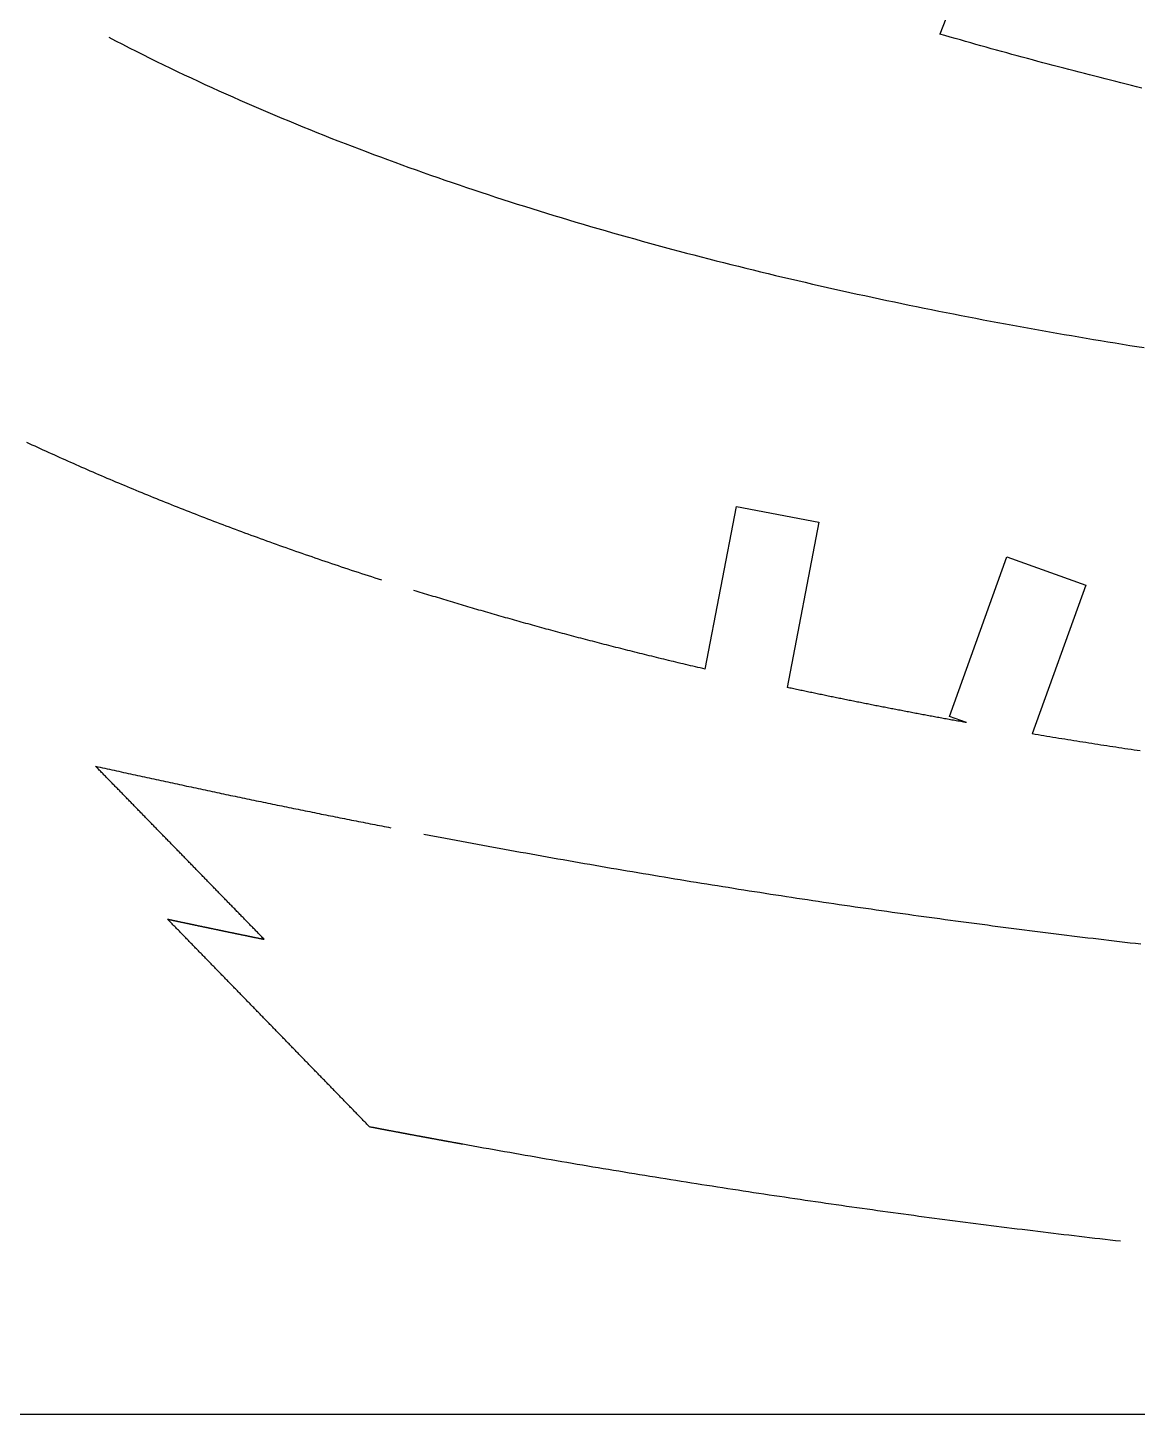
# Model space of a CAD drawing. Extents: x -234 to 666, y 203 to 303.
# Drawn here: x -90.61 to -57.52, y 203.49 to 244.83 of the extents above; entities that cross this region are included whole.
import ezdxf

# ---------------------------------------------------------------- set-up
doc = ezdxf.new("R2010")
doc.units = 0
doc.layers.get('0').update_dxf_attribs({"linetype": 'CONTINUOUS'})
doc.layers.add('90X10', color=1, linetype='CONTINUOUS')

msp = doc.modelspace()

# ---------------------------------------------------------------- linework, layer by layer
for p, q in [((-61.63984, 249.2259), (-63.40831, 244.63859)), ((-70.40603, 225.70542), (-69.47665, 230.55567)), ((-69.47665, 230.55567), (-67.02081, 230.08455)), ((-67.02081, 230.08455), (-67.96454, 225.15941)), ((-63.12579, 224.29362), (-61.41385, 229.05618)), ((-61.41385, 229.05618), (-59.05983, 228.21199)), ((-59.05983, 228.21199), (-60.65588, 223.77185)), ((-62.61292, 224.10969), (-63.12579, 224.29362))]:
    msp.add_line(p, q)
for points in [[(-88.1894, 244.545, 0), (-87.987, 244.439, 0), (-87.7843, 244.335, 0), (-87.5812, 244.231, 0), (-87.3778, 244.128, 0), (-87.174, 244.026, 0), (-86.9698, 243.924, 0), (-86.7653, 243.824, 0), (-86.5604, 243.723, 0), (-86.3552, 243.624, 0), (-86.1497, 243.526, 0), (-85.9439, 243.428, 0), (-85.7378, 243.331, 0), (-85.5314, 243.235, 0), (-85.3248, 243.139, 0), (-85.1178, 243.044, 0), (-84.9106, 242.95, 0), (-84.7032, 242.857, 0), (-84.4955, 242.764, 0), (-84.2875, 242.672, 0), (-84.0794, 242.58, 0), (-83.871, 242.49, 0), (-83.6624, 242.4, 0), (-83.4536, 242.311, 0), (-83.2447, 242.222, 0), (-83.0355, 242.134, 0), (-82.8262, 242.047, 0), (-82.6167, 241.961, 0), (-82.4071, 241.875, 0), (-82.1973, 241.79, 0), (-81.9874, 241.706, 0), (-81.7774, 241.622, 0), (-81.5673, 241.539, 0), (-81.357, 241.456, 0), (-81.1467, 241.374, 0), (-80.9362, 241.293, 0), (-80.7253, 241.213, 0), (-80.5141, 241.133, 0), (-80.3026, 241.053, 0), (-80.0907, 240.974, 0), (-79.8786, 240.896, 0), (-79.666, 240.818, 0), (-79.4532, 240.74, 0), (-79.2401, 240.663, 0), (-79.0266, 240.587, 0), (-78.8129, 240.511, 0), (-78.5989, 240.436, 0), (-78.3845, 240.361, 0), (-78.1699, 240.287, 0), (-77.955, 240.213, 0), (-77.7399, 240.14, 0), (-77.5244, 240.067, 0), (-77.3087, 239.995, 0), (-77.0928, 239.923, 0), (-76.8766, 239.852, 0), (-76.6602, 239.781, 0), (-76.4435, 239.711, 0), (-76.2266, 239.641, 0), (-76.0095, 239.572, 0), (-75.7921, 239.503, 0), (-75.5745, 239.434, 0), (-75.3567, 239.367, 0), (-75.1387, 239.299, 0), (-74.9206, 239.233, 0), (-74.7022, 239.166, 0), (-74.4836, 239.1, 0), (-74.2649, 239.035, 0), (-74.0459, 238.97, 0), (-73.8268, 238.906, 0), (-73.6075, 238.842, 0), (-73.3881, 238.778, 0), (-73.1685, 238.715, 0), (-72.9488, 238.653, 0), (-72.7289, 238.591, 0), (-72.5089, 238.529, 0), (-72.2888, 238.468, 0), (-72.0685, 238.408, 0), (-71.8481, 238.347, 0), (-71.6276, 238.288, 0), (-71.407, 238.228, 0), (-71.1862, 238.169, 0), (-70.9654, 238.111, 0), (-70.7445, 238.053, 0), (-70.5235, 237.996, 0), (-70.3024, 237.939, 0), (-70.0812, 237.882, 0), (-69.86, 237.826, 0), (-69.6387, 237.77, 0), (-69.4173, 237.715, 0), (-69.1959, 237.66, 0), (-68.9745, 237.606, 0), (-68.753, 237.552, 0), (-68.5314, 237.498, 0), (-68.3098, 237.445, 0), (-68.0882, 237.392, 0), (-67.8666, 237.34, 0), (-67.645, 237.288, 0), (-67.4233, 237.237, 0), (-67.2017, 237.186, 0), (-66.98, 237.135, 0), (-66.7584, 237.085, 0), (-66.5368, 237.035, 0), (-66.3151, 236.986, 0), (-66.0936, 236.937, 0), (-65.872, 236.888, 0), (-65.6505, 236.84, 0), (-65.429, 236.792, 0), (-65.2076, 236.745, 0), (-64.9862, 236.698, 0), (-64.7649, 236.651, 0), (-64.5436, 236.605, 0), (-64.3224, 236.559, 0), (-64.1013, 236.514, 0), (-63.8802, 236.469, 0), (-63.6593, 236.424, 0), (-63.4384, 236.38, 0), (-63.2176, 236.336, 0), (-62.997, 236.293, 0), (-62.7764, 236.25, 0), (-62.556, 236.207, 0), (-62.3356, 236.165, 0), (-62.1154, 236.123, 0), (-61.8954, 236.081, 0), (-61.6754, 236.04, 0), (-61.4556, 235.999, 0), (-61.236, 235.959, 0), (-61.0165, 235.918, 0), (-60.7972, 235.879, 0), (-60.578, 235.839, 0), (-60.359, 235.8, 0), (-60.1402, 235.761, 0), (-59.9215, 235.723, 0), (-59.703, 235.685, 0), (-59.4848, 235.647, 0), (-59.2667, 235.61, 0), (-59.0488, 235.573, 0), (-58.8312, 235.536, 0), (-58.6137, 235.5, 0), (-58.3965, 235.464, 0), (-58.1795, 235.429, 0), (-57.9627, 235.393, 0), (-57.7462, 235.358, 0), (-57.5299, 235.324, 0), (-57.3138, 235.29, 0)], [(-57.3869, 243.03, 0), (-57.5427, 243.068, 0), (-57.6983, 243.107, 0), (-57.8539, 243.145, 0), (-58.0094, 243.184, 0), (-58.1649, 243.223, 0), (-58.3203, 243.262, 0), (-58.4757, 243.301, 0), (-58.631, 243.34, 0), (-58.7862, 243.379, 0), (-58.9414, 243.419, 0), (-59.0965, 243.459, 0), (-59.2515, 243.499, 0), (-59.4065, 243.539, 0), (-59.5614, 243.579, 0), (-59.7162, 243.62, 0), (-59.871, 243.66, 0), (-60.0257, 243.701, 0), (-60.1803, 243.742, 0), (-60.3348, 243.783, 0), (-60.4893, 243.824, 0), (-60.6437, 243.866, 0), (-60.798, 243.907, 0), (-60.9522, 243.949, 0), (-61.1064, 243.991, 0), (-61.2604, 244.033, 0), (-61.4144, 244.075, 0), (-61.5683, 244.117, 0), (-61.7221, 244.16, 0), (-61.8759, 244.203, 0), (-62.0295, 244.245, 0), (-62.1831, 244.288, 0), (-62.3366, 244.332, 0), (-62.4899, 244.375, 0), (-62.6432, 244.419, 0), (-62.7964, 244.462, 0), (-62.9495, 244.506, 0), (-63.1026, 244.55, 0), (-63.2555, 244.594, 0), (-63.4083, 244.639, 0)], [(-80.0459, 228.354, 0), (-80.1471, 228.387, 0), (-80.2481, 228.419, 0), (-80.349, 228.452, 0), (-80.4496, 228.485, 0), (-80.55, 228.518, 0), (-80.6502, 228.55, 0), (-80.7503, 228.583, 0), (-80.8501, 228.616, 0), (-80.9498, 228.649, 0), (-81.0493, 228.682, 0), (-81.1485, 228.715, 0), (-81.2476, 228.748, 0), (-81.3465, 228.782, 0), (-81.4452, 228.815, 0), (-81.5437, 228.848, 0), (-81.642, 228.881, 0), (-81.7402, 228.915, 0), (-81.8381, 228.948, 0), (-81.9359, 228.982, 0), (-82.0334, 229.015, 0), (-82.1308, 229.049, 0), (-82.228, 229.082, 0), (-82.325, 229.116, 0), (-82.4218, 229.15, 0), (-82.5184, 229.183, 0), (-82.6148, 229.217, 0), (-82.7111, 229.251, 0), (-82.8071, 229.285, 0), (-82.903, 229.319, 0), (-82.9987, 229.352, 0), (-83.0941, 229.386, 0), (-83.1895, 229.421, 0), (-83.2846, 229.455, 0), (-83.3795, 229.489, 0), (-83.4742, 229.523, 0), (-83.5688, 229.557, 0), (-83.6632, 229.591, 0), (-83.7574, 229.626, 0), (-83.8514, 229.66, 0), (-83.9452, 229.694, 0), (-84.0388, 229.729, 0), (-84.1323, 229.763, 0), (-84.2255, 229.798, 0), (-84.3186, 229.832, 0), (-84.4115, 229.867, 0), (-84.5042, 229.902, 0), (-84.5968, 229.936, 0), (-84.6891, 229.971, 0), (-84.7813, 230.006, 0), (-84.8733, 230.041, 0), (-84.9651, 230.075, 0), (-85.0567, 230.11, 0), (-85.1481, 230.145, 0), (-85.2394, 230.18, 0), (-85.3304, 230.215, 0), (-85.4213, 230.25, 0), (-85.512, 230.285, 0), (-85.6026, 230.321, 0), (-85.6929, 230.356, 0), (-85.7831, 230.391, 0), (-85.8731, 230.426, 0), (-85.9629, 230.462, 0), (-86.0525, 230.497, 0), (-86.142, 230.532, 0), (-86.2313, 230.568, 0), (-86.3204, 230.603, 0), (-86.4093, 230.639, 0), (-86.498, 230.674, 0), (-86.5866, 230.71, 0), (-86.675, 230.745, 0), (-86.7632, 230.781, 0), (-86.8512, 230.817, 0), (-86.939, 230.852, 0), (-87.0267, 230.888, 0), (-87.1142, 230.924, 0), (-87.2015, 230.96, 0), (-87.2887, 230.996, 0), (-87.3757, 231.032, 0), (-87.4625, 231.068, 0), (-87.5491, 231.104, 0), (-87.6355, 231.14, 0), (-87.7218, 231.176, 0), (-87.8079, 231.212, 0), (-87.8938, 231.248, 0), (-87.9795, 231.284, 0), (-88.0651, 231.321, 0), (-88.1505, 231.357, 0), (-88.2357, 231.393, 0), (-88.3208, 231.429, 0), (-88.4057, 231.466, 0), (-88.4904, 231.502, 0), (-88.5749, 231.539, 0), (-88.6593, 231.575, 0), (-88.7435, 231.612, 0), (-88.8275, 231.648, 0), (-88.9113, 231.685, 0), (-88.995, 231.721, 0), (-89.0785, 231.758, 0), (-89.1618, 231.795, 0), (-89.245, 231.832, 0), (-89.328, 231.868, 0), (-89.4108, 231.905, 0), (-89.4935, 231.942, 0), (-89.5759, 231.979, 0), (-89.6582, 232.016, 0), (-89.7404, 232.053, 0), (-89.8224, 232.09, 0), (-89.9042, 232.127, 0), (-89.9858, 232.164, 0), (-90.0673, 232.201, 0), (-90.1486, 232.238, 0), (-90.2297, 232.275, 0), (-90.3107, 232.312, 0), (-90.3915, 232.35, 0), (-90.4721, 232.387, 0), (-90.5526, 232.424, 0), (-90.6329, 232.461, 0)], [(-70.406, 225.705, 0), (-70.4794, 225.723, 0), (-70.5527, 225.74, 0), (-70.6259, 225.757, 0), (-70.6991, 225.774, 0), (-70.7721, 225.791, 0), (-70.8451, 225.808, 0), (-70.918, 225.826, 0), (-70.9908, 225.843, 0), (-71.0636, 225.86, 0), (-71.1362, 225.878, 0), (-71.2088, 225.895, 0), (-71.2813, 225.912, 0), (-71.3537, 225.93, 0), (-71.426, 225.947, 0), (-71.4983, 225.965, 0), (-71.5704, 225.982, 0), (-71.6425, 225.999, 0), (-71.7145, 226.017, 0), (-71.7865, 226.035, 0), (-71.8583, 226.052, 0), (-71.9301, 226.07, 0), (-72.0018, 226.087, 0), (-72.0734, 226.105, 0), (-72.1449, 226.122, 0), (-72.2163, 226.14, 0), (-72.2877, 226.158, 0), (-72.359, 226.175, 0), (-72.4302, 226.193, 0), (-72.5013, 226.211, 0), (-72.5723, 226.229, 0), (-72.6433, 226.247, 0), (-72.7142, 226.264, 0), (-72.785, 226.282, 0), (-72.8557, 226.3, 0), (-72.9264, 226.318, 0), (-72.9969, 226.336, 0), (-73.0674, 226.354, 0), (-73.1378, 226.372, 0), (-73.2082, 226.39, 0), (-73.2784, 226.408, 0), (-73.3486, 226.426, 0), (-73.4187, 226.444, 0), (-73.4887, 226.462, 0), (-73.5586, 226.48, 0), (-73.6285, 226.498, 0), (-73.6982, 226.516, 0), (-73.7679, 226.534, 0), (-73.8375, 226.552, 0), (-73.9071, 226.571, 0), (-73.9765, 226.589, 0), (-74.0459, 226.607, 0), (-74.1152, 226.625, 0), (-74.1844, 226.643, 0), (-74.2536, 226.662, 0), (-74.3226, 226.68, 0), (-74.3916, 226.698, 0), (-74.4605, 226.717, 0), (-74.5294, 226.735, 0), (-74.5981, 226.754, 0), (-74.6668, 226.772, 0), (-74.7354, 226.79, 0), (-74.8039, 226.809, 0), (-74.8723, 226.827, 0), (-74.9407, 226.846, 0), (-75.009, 226.864, 0), (-75.0772, 226.883, 0), (-75.1453, 226.901, 0), (-75.2134, 226.92, 0), (-75.2813, 226.939, 0), (-75.3492, 226.957, 0), (-75.417, 226.976, 0), (-75.4848, 226.995, 0), (-75.5524, 227.013, 0), (-75.62, 227.032, 0), (-75.6875, 227.051, 0), (-75.755, 227.07, 0), (-75.8223, 227.088, 0), (-75.8896, 227.107, 0), (-75.9568, 227.126, 0), (-76.0239, 227.145, 0), (-76.0909, 227.164, 0), (-76.1579, 227.182, 0), (-76.2248, 227.201, 0), (-76.2916, 227.22, 0), (-76.3583, 227.239, 0), (-76.425, 227.258, 0), (-76.4916, 227.277, 0), (-76.5581, 227.296, 0), (-76.6245, 227.315, 0), (-76.6909, 227.334, 0), (-76.7571, 227.353, 0), (-76.8233, 227.372, 0), (-76.8895, 227.391, 0), (-76.9555, 227.411, 0), (-77.0215, 227.43, 0), (-77.0874, 227.449, 0), (-77.1532, 227.468, 0), (-77.2189, 227.487, 0), (-77.2846, 227.506, 0), (-77.3502, 227.526, 0), (-77.4157, 227.545, 0), (-77.4811, 227.564, 0), (-77.5465, 227.584, 0), (-77.6118, 227.603, 0), (-77.677, 227.622, 0), (-77.7421, 227.642, 0), (-77.8072, 227.661, 0), (-77.8721, 227.68, 0), (-77.937, 227.7, 0), (-78.0019, 227.719, 0), (-78.0666, 227.739, 0), (-78.1313, 227.758, 0), (-78.1959, 227.778, 0), (-78.2604, 227.797, 0), (-78.3249, 227.817, 0), (-78.3893, 227.836, 0), (-78.4536, 227.856, 0), (-78.5178, 227.875, 0), (-78.582, 227.895, 0), (-78.646, 227.915, 0), (-78.7101, 227.934, 0), (-78.774, 227.954, 0), (-78.8378, 227.974, 0), (-78.9016, 227.993, 0), (-78.9653, 228.013, 0), (-79.029, 228.033, 0), (-79.0925, 228.053, 0)], [(-62.6129, 224.11, 0), (-62.6566, 224.117, 0), (-62.7002, 224.125, 0), (-62.7439, 224.133, 0), (-62.7875, 224.141, 0), (-62.8311, 224.149, 0), (-62.8746, 224.157, 0), (-62.9181, 224.164, 0), (-62.9616, 224.172, 0), (-63.0051, 224.18, 0), (-63.0486, 224.188, 0), (-63.092, 224.196, 0), (-63.1354, 224.204, 0), (-63.1788, 224.212, 0), (-63.2222, 224.22, 0), (-63.2655, 224.228, 0), (-63.3088, 224.236, 0), (-63.3521, 224.243, 0), (-63.3953, 224.251, 0), (-63.4386, 224.259, 0), (-63.4818, 224.267, 0), (-63.525, 224.275, 0), (-63.5681, 224.283, 0), (-63.6112, 224.291, 0), (-63.6544, 224.299, 0), (-63.6974, 224.307, 0), (-63.7405, 224.315, 0), (-63.7835, 224.323, 0), (-63.8265, 224.331, 0), (-63.8695, 224.339, 0), (-63.9125, 224.347, 0), (-63.9554, 224.355, 0), (-63.9983, 224.363, 0), (-64.0412, 224.371, 0), (-64.0841, 224.379, 0), (-64.1269, 224.387, 0), (-64.1698, 224.395, 0), (-64.2125, 224.404, 0), (-64.2553, 224.412, 0), (-64.2981, 224.42, 0), (-64.3408, 224.428, 0), (-64.3835, 224.436, 0), (-64.4261, 224.444, 0), (-64.4688, 224.452, 0), (-64.5114, 224.46, 0), (-64.554, 224.468, 0), (-64.5966, 224.477, 0), (-64.6391, 224.485, 0), (-64.6816, 224.493, 0), (-64.7241, 224.501, 0), (-64.7666, 224.509, 0), (-64.8091, 224.517, 0), (-64.8515, 224.525, 0), (-64.8939, 224.534, 0), (-64.9363, 224.542, 0), (-64.9786, 224.55, 0), (-65.0209, 224.558, 0), (-65.0632, 224.567, 0), (-65.1055, 224.575, 0), (-65.1478, 224.583, 0), (-65.19, 224.591, 0), (-65.2322, 224.599, 0), (-65.2744, 224.608, 0), (-65.3165, 224.616, 0), (-65.3587, 224.624, 0), (-65.4008, 224.633, 0), (-65.4429, 224.641, 0), (-65.4849, 224.649, 0), (-65.527, 224.657, 0), (-65.569, 224.666, 0), (-65.611, 224.674, 0), (-65.6529, 224.682, 0), (-65.6949, 224.691, 0), (-65.7368, 224.699, 0), (-65.7787, 224.707, 0), (-65.8205, 224.716, 0), (-65.8624, 224.724, 0), (-65.9042, 224.732, 0), (-65.946, 224.741, 0), (-65.9878, 224.749, 0), (-66.0295, 224.758, 0), (-66.0712, 224.766, 0), (-66.1129, 224.774, 0), (-66.1546, 224.783, 0), (-66.1963, 224.791, 0), (-66.2379, 224.8, 0), (-66.2795, 224.808, 0), (-66.3211, 224.816, 0), (-66.3626, 224.825, 0), (-66.4041, 224.833, 0), (-66.4457, 224.842, 0), (-66.4871, 224.85, 0), (-66.5286, 224.859, 0), (-66.57, 224.867, 0), (-66.6114, 224.876, 0), (-66.6528, 224.884, 0), (-66.6942, 224.893, 0), (-66.7355, 224.901, 0), (-66.7768, 224.91, 0), (-66.8181, 224.918, 0), (-66.8594, 224.927, 0), (-66.9006, 224.935, 0), (-66.9418, 224.944, 0), (-66.983, 224.952, 0), (-67.0242, 224.961, 0), (-67.0654, 224.969, 0), (-67.1065, 224.978, 0), (-67.1476, 224.987, 0), (-67.1887, 224.995, 0), (-67.2297, 225.004, 0), (-67.2707, 225.012, 0), (-67.3117, 225.021, 0), (-67.3527, 225.029, 0), (-67.3937, 225.038, 0), (-67.4346, 225.047, 0), (-67.4755, 225.055, 0), (-67.5164, 225.064, 0), (-67.5572, 225.073, 0), (-67.5981, 225.081, 0), (-67.6389, 225.09, 0), (-67.6797, 225.099, 0), (-67.7204, 225.107, 0), (-67.7612, 225.116, 0), (-67.8019, 225.125, 0), (-67.8426, 225.133, 0), (-67.8833, 225.142, 0), (-67.9239, 225.151, 0), (-67.9645, 225.159, 0)], [(-57.4363, 223.265, 0), (-57.5269, 223.278, 0), (-57.6174, 223.292, 0), (-57.7079, 223.305, 0), (-57.7983, 223.319, 0), (-57.8887, 223.333, 0), (-57.979, 223.346, 0), (-58.0693, 223.36, 0), (-58.1595, 223.374, 0), (-58.2497, 223.387, 0), (-58.3398, 223.401, 0), (-58.4299, 223.415, 0), (-58.5199, 223.429, 0), (-58.6099, 223.443, 0), (-58.6998, 223.457, 0), (-58.7897, 223.471, 0), (-58.8795, 223.485, 0), (-58.9693, 223.499, 0), (-59.0589, 223.513, 0), (-59.1485, 223.527, 0), (-59.2379, 223.541, 0), (-59.3273, 223.555, 0), (-59.4165, 223.57, 0), (-59.5057, 223.584, 0), (-59.5948, 223.598, 0), (-59.6837, 223.613, 0), (-59.7726, 223.627, 0), (-59.8613, 223.641, 0), (-59.95, 223.656, 0), (-60.0386, 223.67, 0), (-60.1271, 223.684, 0), (-60.2154, 223.699, 0), (-60.3037, 223.713, 0), (-60.3919, 223.728, 0), (-60.48, 223.743, 0), (-60.568, 223.757, 0), (-60.6559, 223.772, 0)], [(-83.5583, 217.65, 0), (-83.5809, 217.674, 0), (-83.6034, 217.697, 0), (-83.6259, 217.72, 0), (-83.6485, 217.743, 0), (-83.671, 217.766, 0), (-83.6936, 217.789, 0), (-83.7161, 217.813, 0), (-83.7386, 217.836, 0), (-83.7612, 217.859, 0), (-83.7837, 217.882, 0), (-83.8063, 217.905, 0), (-83.8288, 217.928, 0), (-83.8513, 217.952, 0), (-83.8739, 217.975, 0), (-83.8964, 217.998, 0), (-83.919, 218.021, 0), (-83.9415, 218.044, 0), (-83.9641, 218.067, 0), (-83.9866, 218.09, 0), (-84.0091, 218.114, 0), (-84.0317, 218.137, 0), (-84.0542, 218.16, 0), (-84.0768, 218.183, 0), (-84.0993, 218.206, 0), (-84.1218, 218.229, 0), (-84.1444, 218.253, 0), (-84.1669, 218.276, 0), (-84.1895, 218.299, 0), (-84.212, 218.322, 0), (-84.2346, 218.345, 0), (-84.2571, 218.368, 0), (-84.2796, 218.392, 0), (-84.3022, 218.415, 0), (-84.3247, 218.438, 0), (-84.3473, 218.461, 0), (-84.3698, 218.484, 0), (-84.3924, 218.507, 0), (-84.4149, 218.531, 0), (-84.4374, 218.554, 0), (-84.46, 218.577, 0), (-84.4825, 218.6, 0), (-84.5051, 218.623, 0), (-84.5276, 218.646, 0), (-84.5501, 218.669, 0), (-84.5727, 218.693, 0), (-84.5952, 218.716, 0), (-84.6178, 218.739, 0), (-84.6403, 218.762, 0), (-84.6629, 218.785, 0), (-84.6854, 218.808, 0), (-84.708, 218.832, 0), (-84.7305, 218.855, 0), (-84.753, 218.878, 0), (-84.7756, 218.901, 0), (-84.7981, 218.924, 0), (-84.8207, 218.947, 0), (-84.8432, 218.971, 0), (-84.8658, 218.994, 0), (-84.8883, 219.017, 0), (-84.9108, 219.04, 0), (-84.9334, 219.063, 0), (-84.9559, 219.086, 0), (-84.9785, 219.109, 0), (-85.001, 219.133, 0), (-85.0236, 219.156, 0), (-85.0461, 219.179, 0), (-85.0687, 219.202, 0), (-85.0912, 219.225, 0), (-85.1138, 219.248, 0), (-85.1363, 219.272, 0), (-85.1588, 219.295, 0), (-85.1814, 219.318, 0), (-85.2039, 219.341, 0), (-85.2265, 219.364, 0), (-85.249, 219.387, 0), (-85.2716, 219.41, 0), (-85.2941, 219.434, 0), (-85.3167, 219.457, 0), (-85.3392, 219.48, 0), (-85.3618, 219.503, 0), (-85.3843, 219.526, 0), (-85.4068, 219.549, 0), (-85.4294, 219.573, 0), (-85.4519, 219.596, 0), (-85.4745, 219.619, 0), (-85.497, 219.642, 0), (-85.5196, 219.665, 0), (-85.5421, 219.688, 0), (-85.5647, 219.711, 0), (-85.5872, 219.735, 0), (-85.6098, 219.758, 0), (-85.6323, 219.781, 0), (-85.6549, 219.804, 0), (-85.6774, 219.827, 0), (-85.6999, 219.85, 0), (-85.7225, 219.873, 0), (-85.745, 219.897, 0), (-85.7676, 219.92, 0), (-85.7901, 219.943, 0), (-85.8127, 219.966, 0), (-85.8352, 219.989, 0), (-85.8578, 220.012, 0), (-85.8803, 220.036, 0), (-85.9029, 220.059, 0), (-85.9254, 220.082, 0), (-85.948, 220.105, 0), (-85.9705, 220.128, 0), (-85.9931, 220.151, 0), (-86.0156, 220.174, 0), (-86.0382, 220.198, 0), (-86.0607, 220.221, 0), (-86.0833, 220.244, 0), (-86.1058, 220.267, 0), (-86.1284, 220.29, 0), (-86.1509, 220.313, 0), (-86.1735, 220.336, 0), (-86.196, 220.36, 0), (-86.2186, 220.383, 0), (-86.2411, 220.406, 0), (-86.2637, 220.429, 0), (-86.2862, 220.452, 0), (-86.3088, 220.475, 0), (-86.3313, 220.498, 0), (-86.3539, 220.522, 0), (-86.3764, 220.545, 0), (-86.399, 220.568, 0), (-86.4215, 220.591, 0), (-86.4441, 220.614, 0), (-86.4666, 220.637, 0), (-86.4892, 220.661, 0), (-86.5117, 220.684, 0), (-86.5343, 220.707, 0), (-86.5568, 220.73, 0), (-86.5794, 220.753, 0), (-86.6019, 220.776, 0), (-86.6245, 220.799, 0), (-86.647, 220.823, 0), (-86.6696, 220.846, 0), (-86.6921, 220.869, 0), (-86.7147, 220.892, 0), (-86.7372, 220.915, 0), (-86.7598, 220.938, 0), (-86.7823, 220.961, 0), (-86.8049, 220.985, 0), (-86.8274, 221.008, 0), (-86.85, 221.031, 0), (-86.8725, 221.054, 0), (-86.8951, 221.077, 0), (-86.9176, 221.1, 0), (-86.9402, 221.123, 0), (-86.9628, 221.147, 0), (-86.9853, 221.17, 0), (-87.0079, 221.193, 0), (-87.0304, 221.216, 0), (-87.053, 221.239, 0), (-87.0755, 221.262, 0), (-87.0981, 221.285, 0), (-87.1206, 221.309, 0), (-87.1432, 221.332, 0), (-87.1657, 221.355, 0), (-87.1883, 221.378, 0), (-87.2108, 221.401, 0), (-87.2334, 221.424, 0), (-87.256, 221.447, 0), (-87.2785, 221.471, 0), (-87.3011, 221.494, 0), (-87.3236, 221.517, 0), (-87.3462, 221.54, 0), (-87.3687, 221.563, 0), (-87.3913, 221.586, 0), (-87.4138, 221.609, 0), (-87.4364, 221.633, 0), (-87.459, 221.656, 0), (-87.4815, 221.679, 0), (-87.5041, 221.702, 0), (-87.5266, 221.725, 0), (-87.5492, 221.748, 0), (-87.5717, 221.771, 0), (-87.5943, 221.795, 0), (-87.6168, 221.818, 0), (-87.6394, 221.841, 0), (-87.662, 221.864, 0), (-87.6845, 221.887, 0), (-87.7071, 221.91, 0), (-87.7296, 221.933, 0), (-87.7522, 221.956, 0), (-87.7747, 221.98, 0), (-87.7973, 222.003, 0), (-87.8199, 222.026, 0), (-87.8424, 222.049, 0), (-87.865, 222.072, 0), (-87.8875, 222.095, 0), (-87.9101, 222.118, 0), (-87.9327, 222.142, 0), (-87.9552, 222.165, 0), (-87.9778, 222.188, 0), (-88.0003, 222.211, 0), (-88.0229, 222.234, 0), (-88.0454, 222.257, 0), (-88.068, 222.28, 0), (-88.0906, 222.304, 0), (-88.1131, 222.327, 0), (-88.1357, 222.35, 0), (-88.1582, 222.373, 0), (-88.1808, 222.396, 0), (-88.2034, 222.419, 0), (-88.2259, 222.442, 0), (-88.2485, 222.466, 0), (-88.271, 222.489, 0), (-88.2936, 222.512, 0), (-88.3162, 222.535, 0), (-88.3387, 222.558, 0), (-88.3613, 222.581, 0), (-88.3839, 222.604, 0), (-88.4064, 222.628, 0), (-88.429, 222.651, 0), (-88.4515, 222.674, 0), (-88.4741, 222.697, 0), (-88.4967, 222.72, 0), (-88.5192, 222.743, 0), (-88.5418, 222.766, 0), (-88.5643, 222.789, 0), (-88.5869, 222.813, 0)], [(-88.5869, 222.813, 0), (-88.5174, 222.797, 0), (-88.4479, 222.782, 0), (-88.3784, 222.766, 0), (-88.3089, 222.751, 0), (-88.2394, 222.736, 0), (-88.1699, 222.72, 0), (-88.1004, 222.705, 0), (-88.0309, 222.689, 0), (-87.9614, 222.674, 0), (-87.8919, 222.659, 0), (-87.8224, 222.643, 0), (-87.7529, 222.628, 0), (-87.6834, 222.613, 0), (-87.6139, 222.598, 0), (-87.5444, 222.582, 0), (-87.4749, 222.567, 0), (-87.4054, 222.552, 0), (-87.3359, 222.537, 0), (-87.2665, 222.522, 0), (-87.197, 222.506, 0), (-87.1275, 222.491, 0), (-87.058, 222.476, 0), (-86.9886, 222.461, 0), (-86.9191, 222.446, 0), (-86.8496, 222.431, 0), (-86.7802, 222.416, 0), (-86.7107, 222.401, 0), (-86.6412, 222.386, 0), (-86.5718, 222.371, 0), (-86.5023, 222.356, 0), (-86.4329, 222.341, 0), (-86.3634, 222.326, 0), (-86.2939, 222.311, 0), (-86.2245, 222.296, 0), (-86.155, 222.281, 0), (-86.0856, 222.266, 0), (-86.0162, 222.251, 0), (-85.9467, 222.236, 0), (-85.8773, 222.221, 0), (-85.8078, 222.206, 0), (-85.7384, 222.192, 0), (-85.669, 222.177, 0), (-85.5995, 222.162, 0), (-85.5301, 222.147, 0), (-85.4607, 222.132, 0), (-85.3913, 222.118, 0), (-85.3218, 222.103, 0), (-85.2524, 222.088, 0), (-85.183, 222.074, 0), (-85.1136, 222.059, 0), (-85.0442, 222.044, 0), (-84.9748, 222.029, 0), (-84.9054, 222.015, 0), (-84.8359, 222, 0), (-84.7665, 221.986, 0), (-84.6971, 221.971, 0), (-84.6277, 221.956, 0), (-84.5583, 221.942, 0), (-84.489, 221.927, 0), (-84.4196, 221.913, 0), (-84.3502, 221.898, 0), (-84.2808, 221.884, 0), (-84.2114, 221.869, 0), (-84.142, 221.855, 0), (-84.0726, 221.84, 0), (-84.0033, 221.826, 0), (-83.9339, 221.811, 0), (-83.8645, 221.797, 0), (-83.7952, 221.783, 0), (-83.7258, 221.768, 0), (-83.6564, 221.754, 0), (-83.5871, 221.74, 0), (-83.5177, 221.725, 0), (-83.4483, 221.711, 0), (-83.379, 221.697, 0), (-83.3096, 221.682, 0), (-83.2403, 221.668, 0), (-83.171, 221.654, 0), (-83.1016, 221.64, 0), (-83.0323, 221.625, 0), (-82.9629, 221.611, 0), (-82.8936, 221.597, 0), (-82.8243, 221.583, 0), (-82.7549, 221.569, 0), (-82.6856, 221.555, 0), (-82.6163, 221.54, 0), (-82.547, 221.526, 0), (-82.4777, 221.512, 0), (-82.4083, 221.498, 0), (-82.339, 221.484, 0), (-82.2697, 221.47, 0), (-82.2004, 221.456, 0), (-82.1311, 221.442, 0), (-82.0618, 221.428, 0), (-81.9925, 221.414, 0), (-81.9232, 221.4, 0), (-81.8539, 221.386, 0), (-81.7846, 221.372, 0), (-81.7153, 221.358, 0), (-81.6461, 221.345, 0), (-81.5768, 221.331, 0), (-81.5075, 221.317, 0), (-81.4382, 221.303, 0), (-81.369, 221.289, 0), (-81.2997, 221.275, 0), (-81.2304, 221.262, 0), (-81.1612, 221.248, 0), (-81.0919, 221.234, 0), (-81.0227, 221.22, 0), (-80.9534, 221.207, 0), (-80.8842, 221.193, 0), (-80.8149, 221.179, 0), (-80.7457, 221.166, 0), (-80.6764, 221.152, 0), (-80.6072, 221.138, 0), (-80.538, 221.125, 0), (-80.4687, 221.111, 0), (-80.3995, 221.097, 0), (-80.3303, 221.084, 0), (-80.261, 221.07, 0), (-80.1918, 221.057, 0), (-80.1226, 221.043, 0), (-80.0534, 221.03, 0), (-79.9842, 221.016, 0), (-79.915, 221.003, 0), (-79.8458, 220.989, 0), (-79.7766, 220.976, 0)], [(-78.7946, 220.787, 0), (-78.6344, 220.757, 0), (-78.4743, 220.726, 0), (-78.3142, 220.696, 0), (-78.1541, 220.666, 0), (-77.994, 220.636, 0), (-77.8339, 220.605, 0), (-77.6739, 220.576, 0), (-77.514, 220.546, 0), (-77.354, 220.516, 0), (-77.1942, 220.486, 0), (-77.0344, 220.457, 0), (-76.8746, 220.427, 0), (-76.7149, 220.398, 0), (-76.5552, 220.369, 0), (-76.3956, 220.339, 0), (-76.236, 220.31, 0), (-76.0764, 220.281, 0), (-75.9169, 220.253, 0), (-75.7575, 220.224, 0), (-75.5981, 220.195, 0), (-75.4387, 220.166, 0), (-75.2794, 220.138, 0), (-75.1201, 220.11, 0), (-74.9608, 220.081, 0), (-74.8016, 220.053, 0), (-74.6425, 220.025, 0), (-74.4833, 219.997, 0), (-74.3243, 219.969, 0), (-74.1652, 219.941, 0), (-74.0062, 219.913, 0), (-73.8472, 219.886, 0), (-73.6883, 219.858, 0), (-73.5294, 219.831, 0), (-73.3705, 219.803, 0), (-73.2117, 219.776, 0), (-73.0529, 219.749, 0), (-72.8941, 219.722, 0), (-72.7354, 219.695, 0), (-72.5767, 219.668, 0), (-72.418, 219.641, 0), (-72.2594, 219.614, 0), (-72.1008, 219.588, 0), (-71.9422, 219.561, 0), (-71.7837, 219.535, 0), (-71.6252, 219.509, 0), (-71.4667, 219.482, 0), (-71.3082, 219.456, 0), (-71.1498, 219.43, 0), (-70.9914, 219.404, 0), (-70.833, 219.378, 0), (-70.6747, 219.353, 0), (-70.5164, 219.327, 0), (-70.3581, 219.301, 0), (-70.1998, 219.276, 0), (-70.0416, 219.25, 0), (-69.8834, 219.225, 0), (-69.7252, 219.2, 0), (-69.567, 219.175, 0), (-69.4089, 219.15, 0), (-69.2507, 219.125, 0), (-69.0926, 219.1, 0), (-68.9346, 219.075, 0), (-68.7765, 219.051, 0), (-68.6185, 219.026, 0), (-68.4604, 219.001, 0), (-68.3024, 218.977, 0), (-68.1445, 218.953, 0), (-67.9865, 218.929, 0), (-67.8285, 218.904, 0), (-67.6706, 218.88, 0), (-67.5127, 218.857, 0), (-67.3548, 218.833, 0), (-67.1969, 218.809, 0), (-67.0391, 218.785, 0), (-66.8812, 218.762, 0), (-66.7234, 218.738, 0), (-66.5656, 218.715, 0), (-66.4077, 218.692, 0), (-66.2499, 218.669, 0), (-66.0922, 218.645, 0), (-65.9344, 218.622, 0), (-65.7766, 218.599, 0), (-65.6189, 218.577, 0), (-65.4611, 218.554, 0), (-65.3034, 218.531, 0), (-65.1457, 218.509, 0), (-64.988, 218.486, 0), (-64.8303, 218.464, 0), (-64.6726, 218.442, 0), (-64.5149, 218.419, 0), (-64.3572, 218.397, 0), (-64.1995, 218.375, 0), (-64.0418, 218.353, 0), (-63.8842, 218.332, 0), (-63.7265, 218.31, 0), (-63.5688, 218.288, 0), (-63.4112, 218.267, 0), (-63.2535, 218.245, 0), (-63.0959, 218.224, 0), (-62.9382, 218.203, 0), (-62.7806, 218.181, 0), (-62.6229, 218.16, 0), (-62.4653, 218.139, 0), (-62.3076, 218.118, 0), (-62.15, 218.097, 0), (-61.9923, 218.077, 0), (-61.8347, 218.056, 0), (-61.677, 218.035, 0), (-61.5194, 218.015, 0), (-61.3617, 217.995, 0), (-61.204, 217.974, 0), (-61.0464, 217.954, 0), (-60.8887, 217.934, 0), (-60.731, 217.914, 0), (-60.5733, 217.894, 0), (-60.4156, 217.874, 0), (-60.2579, 217.854, 0), (-60.1002, 217.835, 0), (-59.9425, 217.815, 0), (-59.7848, 217.796, 0), (-59.6271, 217.776, 0), (-59.4693, 217.757, 0), (-59.3116, 217.738, 0), (-59.1538, 217.718, 0), (-58.9961, 217.699, 0), (-58.8383, 217.68, 0), (-58.6805, 217.662, 0), (-58.5227, 217.643, 0), (-58.3649, 217.624, 0), (-58.207, 217.605, 0), (-58.0492, 217.587, 0), (-57.8913, 217.568, 0), (-57.7335, 217.55, 0), (-57.5756, 217.532, 0), (-57.4177, 217.514, 0)], [(-80.4131, 212.056, 0), (-80.4401, 212.084, 0), (-80.4671, 212.112, 0), (-80.4941, 212.14, 0), (-80.5211, 212.167, 0), (-80.5481, 212.195, 0), (-80.5752, 212.223, 0), (-80.6022, 212.251, 0), (-80.6292, 212.279, 0), (-80.6562, 212.306, 0), (-80.6832, 212.334, 0), (-80.7102, 212.362, 0), (-80.7372, 212.39, 0), (-80.7642, 212.418, 0), (-80.7913, 212.445, 0), (-80.8183, 212.473, 0), (-80.8453, 212.501, 0), (-80.8723, 212.529, 0), (-80.8993, 212.557, 0), (-80.9263, 212.584, 0), (-80.9533, 212.612, 0), (-80.9804, 212.64, 0), (-81.0074, 212.668, 0), (-81.0344, 212.696, 0), (-81.0614, 212.723, 0), (-81.0884, 212.751, 0), (-81.1154, 212.779, 0), (-81.1424, 212.807, 0), (-81.1695, 212.835, 0), (-81.1965, 212.862, 0), (-81.2235, 212.89, 0), (-81.2505, 212.918, 0), (-81.2775, 212.946, 0), (-81.3045, 212.974, 0), (-81.3315, 213.001, 0), (-81.3586, 213.029, 0), (-81.3856, 213.057, 0), (-81.4126, 213.085, 0), (-81.4396, 213.113, 0), (-81.4666, 213.14, 0), (-81.4936, 213.168, 0), (-81.5207, 213.196, 0), (-81.5477, 213.224, 0), (-81.5747, 213.252, 0), (-81.6017, 213.279, 0), (-81.6287, 213.307, 0), (-81.6557, 213.335, 0), (-81.6827, 213.363, 0), (-81.7098, 213.391, 0), (-81.7368, 213.418, 0), (-81.7638, 213.446, 0), (-81.7908, 213.474, 0), (-81.8178, 213.502, 0), (-81.8448, 213.529, 0), (-81.8719, 213.557, 0), (-81.8989, 213.585, 0), (-81.9259, 213.613, 0), (-81.9529, 213.641, 0), (-81.9799, 213.668, 0), (-82.007, 213.696, 0), (-82.034, 213.724, 0), (-82.061, 213.752, 0), (-82.088, 213.78, 0), (-82.115, 213.807, 0), (-82.142, 213.835, 0), (-82.1691, 213.863, 0), (-82.1961, 213.891, 0), (-82.2231, 213.919, 0), (-82.2501, 213.946, 0), (-82.2771, 213.974, 0), (-82.3042, 214.002, 0), (-82.3312, 214.03, 0), (-82.3582, 214.057, 0), (-82.3852, 214.085, 0), (-82.4122, 214.113, 0), (-82.4393, 214.141, 0), (-82.4663, 214.169, 0), (-82.4933, 214.196, 0), (-82.5203, 214.224, 0), (-82.5473, 214.252, 0), (-82.5743, 214.28, 0), (-82.6014, 214.308, 0), (-82.6284, 214.335, 0), (-82.6554, 214.363, 0), (-82.6824, 214.391, 0), (-82.7095, 214.419, 0), (-82.7365, 214.446, 0), (-82.7635, 214.474, 0), (-82.7905, 214.502, 0), (-82.8175, 214.53, 0), (-82.8446, 214.558, 0), (-82.8716, 214.585, 0), (-82.8986, 214.613, 0), (-82.9256, 214.641, 0), (-82.9526, 214.669, 0), (-82.9797, 214.697, 0), (-83.0067, 214.724, 0), (-83.0337, 214.752, 0), (-83.0607, 214.78, 0), (-83.0878, 214.808, 0), (-83.1148, 214.835, 0), (-83.1418, 214.863, 0), (-83.1688, 214.891, 0), (-83.1958, 214.919, 0), (-83.2229, 214.947, 0), (-83.2499, 214.974, 0), (-83.2769, 215.002, 0), (-83.3039, 215.03, 0), (-83.331, 215.058, 0), (-83.358, 215.086, 0), (-83.385, 215.113, 0), (-83.412, 215.141, 0), (-83.4391, 215.169, 0), (-83.4661, 215.197, 0), (-83.4931, 215.224, 0), (-83.5201, 215.252, 0), (-83.5472, 215.28, 0), (-83.5742, 215.308, 0), (-83.6012, 215.336, 0), (-83.6282, 215.363, 0), (-83.6553, 215.391, 0), (-83.6823, 215.419, 0), (-83.7093, 215.447, 0), (-83.7363, 215.474, 0), (-83.7634, 215.502, 0), (-83.7904, 215.53, 0), (-83.8174, 215.558, 0), (-83.8444, 215.586, 0), (-83.8715, 215.613, 0), (-83.8985, 215.641, 0), (-83.9255, 215.669, 0), (-83.9526, 215.697, 0), (-83.9796, 215.724, 0), (-84.0066, 215.752, 0), (-84.0336, 215.78, 0), (-84.0607, 215.808, 0), (-84.0877, 215.836, 0), (-84.1147, 215.863, 0), (-84.1418, 215.891, 0), (-84.1688, 215.919, 0), (-84.1958, 215.947, 0), (-84.2228, 215.974, 0), (-84.2499, 216.002, 0), (-84.2769, 216.03, 0), (-84.3039, 216.058, 0), (-84.331, 216.085, 0), (-84.358, 216.113, 0), (-84.385, 216.141, 0), (-84.4121, 216.169, 0), (-84.4391, 216.197, 0), (-84.4661, 216.224, 0), (-84.4931, 216.252, 0), (-84.5202, 216.28, 0), (-84.5472, 216.308, 0), (-84.5742, 216.335, 0), (-84.6013, 216.363, 0), (-84.6283, 216.391, 0), (-84.6553, 216.419, 0), (-84.6824, 216.447, 0), (-84.7094, 216.474, 0), (-84.7364, 216.502, 0), (-84.7635, 216.53, 0), (-84.7905, 216.558, 0), (-84.8175, 216.585, 0), (-84.8446, 216.613, 0), (-84.8716, 216.641, 0), (-84.8986, 216.669, 0), (-84.9257, 216.697, 0), (-84.9527, 216.724, 0), (-84.9797, 216.752, 0), (-85.0068, 216.78, 0), (-85.0338, 216.808, 0), (-85.0608, 216.835, 0), (-85.0879, 216.863, 0), (-85.1149, 216.891, 0), (-85.142, 216.919, 0), (-85.169, 216.946, 0), (-85.196, 216.974, 0), (-85.2231, 217.002, 0), (-85.2501, 217.03, 0), (-85.2771, 217.058, 0), (-85.3042, 217.085, 0), (-85.3312, 217.113, 0), (-85.3582, 217.141, 0), (-85.3853, 217.169, 0), (-85.4123, 217.196, 0), (-85.4394, 217.224, 0), (-85.4664, 217.252, 0), (-85.4934, 217.28, 0), (-85.5205, 217.307, 0), (-85.5475, 217.335, 0), (-85.5746, 217.363, 0), (-85.6016, 217.391, 0), (-85.6286, 217.419, 0), (-85.6557, 217.446, 0), (-85.6827, 217.474, 0), (-85.7098, 217.502, 0), (-85.7368, 217.53, 0), (-85.7638, 217.557, 0), (-85.7909, 217.585, 0), (-85.8179, 217.613, 0), (-85.845, 217.641, 0), (-85.872, 217.668, 0), (-85.899, 217.696, 0), (-85.9261, 217.724, 0), (-85.9531, 217.752, 0), (-85.9802, 217.78, 0), (-86.0072, 217.807, 0), (-86.0343, 217.835, 0), (-86.0613, 217.863, 0), (-86.0883, 217.891, 0), (-86.1154, 217.918, 0), (-86.1424, 217.946, 0), (-86.1695, 217.974, 0), (-86.1965, 218.002, 0), (-86.2236, 218.029, 0), (-86.2506, 218.057, 0), (-86.2776, 218.085, 0), (-86.3047, 218.113, 0), (-86.3317, 218.14, 0), (-86.3588, 218.168, 0), (-86.3858, 218.196, 0), (-86.4129, 218.224, 0), (-86.4399, 218.252, 0)], [(-86.4399, 218.252, 0), (-86.427, 218.249, 0), (-86.414, 218.246, 0), (-86.4011, 218.243, 0), (-86.3882, 218.24, 0), (-86.3753, 218.238, 0), (-86.3623, 218.235, 0), (-86.3494, 218.232, 0), (-86.3365, 218.229, 0), (-86.3236, 218.227, 0), (-86.3106, 218.224, 0), (-86.2977, 218.221, 0), (-86.2848, 218.218, 0), (-86.2718, 218.216, 0), (-86.2589, 218.213, 0), (-86.246, 218.21, 0), (-86.2331, 218.207, 0), (-86.2201, 218.205, 0), (-86.2072, 218.202, 0), (-86.1943, 218.199, 0), (-86.1813, 218.197, 0), (-86.1684, 218.194, 0), (-86.1555, 218.191, 0), (-86.1426, 218.188, 0), (-86.1296, 218.186, 0), (-86.1167, 218.183, 0), (-86.1038, 218.18, 0), (-86.0909, 218.177, 0), (-86.0779, 218.175, 0), (-86.065, 218.172, 0), (-86.0521, 218.169, 0), (-86.0391, 218.166, 0), (-86.0262, 218.164, 0), (-86.0133, 218.161, 0), (-86.0004, 218.158, 0), (-85.9874, 218.155, 0), (-85.9745, 218.153, 0), (-85.9616, 218.15, 0), (-85.9487, 218.147, 0), (-85.9357, 218.144, 0), (-85.9228, 218.142, 0), (-85.9099, 218.139, 0), (-85.897, 218.136, 0), (-85.884, 218.134, 0), (-85.8711, 218.131, 0), (-85.8582, 218.128, 0), (-85.8453, 218.125, 0), (-85.8323, 218.123, 0), (-85.8194, 218.12, 0), (-85.8065, 218.117, 0), (-85.7936, 218.114, 0), (-85.7806, 218.112, 0), (-85.7677, 218.109, 0), (-85.7548, 218.106, 0), (-85.7418, 218.103, 0), (-85.7289, 218.101, 0), (-85.716, 218.098, 0), (-85.7031, 218.095, 0), (-85.6901, 218.093, 0), (-85.6772, 218.09, 0), (-85.6643, 218.087, 0), (-85.6514, 218.084, 0), (-85.6384, 218.082, 0), (-85.6255, 218.079, 0), (-85.6126, 218.076, 0), (-85.5997, 218.074, 0), (-85.5867, 218.071, 0), (-85.5738, 218.068, 0), (-85.5609, 218.065, 0), (-85.548, 218.063, 0), (-85.535, 218.06, 0), (-85.5221, 218.057, 0), (-85.5092, 218.055, 0), (-85.4963, 218.052, 0), (-85.4834, 218.049, 0), (-85.4704, 218.046, 0), (-85.4575, 218.044, 0), (-85.4446, 218.041, 0), (-85.4317, 218.038, 0), (-85.4187, 218.035, 0), (-85.4058, 218.033, 0), (-85.3929, 218.03, 0), (-85.38, 218.027, 0), (-85.367, 218.025, 0), (-85.3541, 218.022, 0), (-85.3412, 218.019, 0), (-85.3283, 218.017, 0), (-85.3153, 218.014, 0), (-85.3024, 218.011, 0), (-85.2895, 218.008, 0), (-85.2766, 218.006, 0), (-85.2636, 218.003, 0), (-85.2507, 218, 0), (-85.2378, 217.998, 0), (-85.2249, 217.995, 0), (-85.212, 217.992, 0), (-85.199, 217.989, 0), (-85.1861, 217.987, 0), (-85.1732, 217.984, 0), (-85.1603, 217.981, 0), (-85.1473, 217.979, 0), (-85.1344, 217.976, 0), (-85.1215, 217.973, 0), (-85.1086, 217.971, 0), (-85.0956, 217.968, 0), (-85.0827, 217.965, 0), (-85.0698, 217.962, 0), (-85.0569, 217.96, 0), (-85.044, 217.957, 0), (-85.031, 217.954, 0), (-85.0181, 217.952, 0), (-85.0052, 217.949, 0), (-84.9923, 217.946, 0), (-84.9793, 217.944, 0), (-84.9664, 217.941, 0), (-84.9535, 217.938, 0), (-84.9406, 217.935, 0), (-84.9277, 217.933, 0), (-84.9147, 217.93, 0), (-84.9018, 217.927, 0), (-84.8889, 217.925, 0), (-84.876, 217.922, 0), (-84.863, 217.919, 0), (-84.8501, 217.917, 0), (-84.8372, 217.914, 0), (-84.8243, 217.911, 0), (-84.8114, 217.909, 0), (-84.7984, 217.906, 0), (-84.7855, 217.903, 0), (-84.7726, 217.901, 0), (-84.7597, 217.898, 0), (-84.7468, 217.895, 0), (-84.7338, 217.892, 0), (-84.7209, 217.89, 0), (-84.708, 217.887, 0), (-84.6951, 217.884, 0), (-84.6822, 217.882, 0), (-84.6692, 217.879, 0), (-84.6563, 217.876, 0), (-84.6434, 217.874, 0), (-84.6305, 217.871, 0), (-84.6176, 217.868, 0), (-84.6046, 217.866, 0), (-84.5917, 217.863, 0), (-84.5788, 217.86, 0), (-84.5659, 217.858, 0), (-84.5529, 217.855, 0), (-84.54, 217.852, 0), (-84.5271, 217.85, 0), (-84.5142, 217.847, 0), (-84.5013, 217.844, 0), (-84.4884, 217.842, 0), (-84.4754, 217.839, 0), (-84.4625, 217.836, 0), (-84.4496, 217.834, 0), (-84.4367, 217.831, 0), (-84.4238, 217.828, 0), (-84.4108, 217.826, 0), (-84.3979, 217.823, 0), (-84.385, 217.82, 0), (-84.3721, 217.818, 0), (-84.3592, 217.815, 0), (-84.3462, 217.812, 0), (-84.3333, 217.81, 0), (-84.3204, 217.807, 0), (-84.3075, 217.804, 0), (-84.2946, 217.802, 0), (-84.2816, 217.799, 0), (-84.2687, 217.796, 0), (-84.2558, 217.794, 0), (-84.2429, 217.791, 0), (-84.23, 217.788, 0), (-84.217, 217.786, 0), (-84.2041, 217.783, 0), (-84.1912, 217.78, 0), (-84.1783, 217.778, 0), (-84.1654, 217.775, 0), (-84.1525, 217.772, 0), (-84.1395, 217.77, 0), (-84.1266, 217.767, 0), (-84.1137, 217.764, 0), (-84.1008, 217.762, 0), (-84.0879, 217.759, 0), (-84.0749, 217.756, 0), (-84.062, 217.754, 0), (-84.0491, 217.751, 0), (-84.0362, 217.748, 0), (-84.0233, 217.746, 0), (-84.0104, 217.743, 0), (-83.9974, 217.74, 0), (-83.9845, 217.738, 0), (-83.9716, 217.735, 0), (-83.9587, 217.732, 0), (-83.9458, 217.73, 0), (-83.9329, 217.727, 0), (-83.9199, 217.724, 0), (-83.907, 217.722, 0), (-83.8941, 217.719, 0), (-83.8812, 217.716, 0), (-83.8683, 217.714, 0), (-83.8554, 217.711, 0), (-83.8424, 217.709, 0), (-83.8295, 217.706, 0), (-83.8166, 217.703, 0), (-83.8037, 217.701, 0), (-83.7908, 217.698, 0), (-83.7779, 217.695, 0), (-83.7649, 217.693, 0), (-83.752, 217.69, 0), (-83.7391, 217.687, 0), (-83.7262, 217.685, 0), (-83.7133, 217.682, 0), (-83.7004, 217.679, 0), (-83.6875, 217.677, 0), (-83.6745, 217.674, 0), (-83.6616, 217.672, 0), (-83.6487, 217.669, 0), (-83.6358, 217.666, 0), (-83.6229, 217.664, 0), (-83.61, 217.661, 0), (-83.5971, 217.658, 0), (-83.5841, 217.656, 0), (-83.5712, 217.653, 0), (-83.5583, 217.65, 0)], [(-77.6363, 211.54, 0), (-77.6487, 211.542, 0), (-77.6612, 211.544, 0), (-77.6736, 211.547, 0), (-77.686, 211.549, 0), (-77.6985, 211.551, 0), (-77.7109, 211.553, 0), (-77.7233, 211.556, 0), (-77.7357, 211.558, 0), (-77.7482, 211.56, 0), (-77.7606, 211.562, 0), (-77.773, 211.565, 0), (-77.7854, 211.567, 0), (-77.7979, 211.569, 0), (-77.8103, 211.572, 0), (-77.8227, 211.574, 0), (-77.8352, 211.576, 0), (-77.8476, 211.578, 0), (-77.86, 211.581, 0), (-77.8725, 211.583, 0), (-77.8849, 211.585, 0), (-77.8973, 211.587, 0), (-77.9097, 211.59, 0), (-77.9222, 211.592, 0), (-77.9346, 211.594, 0), (-77.947, 211.596, 0), (-77.9595, 211.599, 0), (-77.9719, 211.601, 0), (-77.9843, 211.603, 0), (-77.9968, 211.605, 0), (-78.0092, 211.608, 0), (-78.0216, 211.61, 0), (-78.0341, 211.612, 0), (-78.0465, 211.615, 0), (-78.0589, 211.617, 0), (-78.0714, 211.619, 0), (-78.0838, 211.621, 0), (-78.0962, 211.624, 0), (-78.1087, 211.626, 0), (-78.1211, 211.628, 0), (-78.1335, 211.63, 0), (-78.146, 211.633, 0), (-78.1584, 211.635, 0), (-78.1709, 211.637, 0), (-78.1833, 211.64, 0), (-78.1957, 211.642, 0), (-78.2082, 211.644, 0), (-78.2206, 211.646, 0), (-78.233, 211.649, 0), (-78.2455, 211.651, 0), (-78.2579, 211.653, 0), (-78.2703, 211.656, 0), (-78.2828, 211.658, 0), (-78.2952, 211.66, 0), (-78.3077, 211.662, 0), (-78.3201, 211.665, 0), (-78.3325, 211.667, 0), (-78.345, 211.669, 0), (-78.3574, 211.672, 0), (-78.3699, 211.674, 0), (-78.3823, 211.676, 0), (-78.3947, 211.678, 0), (-78.4072, 211.681, 0), (-78.4196, 211.683, 0), (-78.4321, 211.685, 0), (-78.4445, 211.688, 0), (-78.4569, 211.69, 0), (-78.4694, 211.692, 0), (-78.4818, 211.694, 0), (-78.4943, 211.697, 0), (-78.5067, 211.699, 0), (-78.5191, 211.701, 0), (-78.5316, 211.704, 0), (-78.544, 211.706, 0), (-78.5565, 211.708, 0), (-78.5689, 211.71, 0), (-78.5814, 211.713, 0), (-78.5938, 211.715, 0), (-78.6063, 211.717, 0), (-78.6187, 211.72, 0), (-78.6311, 211.722, 0), (-78.6436, 211.724, 0), (-78.656, 211.727, 0), (-78.6685, 211.729, 0), (-78.6809, 211.731, 0), (-78.6934, 211.733, 0), (-78.7058, 211.736, 0), (-78.7183, 211.738, 0), (-78.7307, 211.74, 0), (-78.7432, 211.743, 0), (-78.7556, 211.745, 0), (-78.768, 211.747, 0), (-78.7805, 211.75, 0), (-78.7929, 211.752, 0), (-78.8054, 211.754, 0), (-78.8178, 211.756, 0), (-78.8303, 211.759, 0), (-78.8427, 211.761, 0), (-78.8552, 211.763, 0), (-78.8676, 211.766, 0), (-78.8801, 211.768, 0), (-78.8925, 211.77, 0), (-78.905, 211.773, 0), (-78.9174, 211.775, 0), (-78.9299, 211.777, 0), (-78.9423, 211.78, 0), (-78.9548, 211.782, 0), (-78.9672, 211.784, 0), (-78.9797, 211.786, 0), (-78.9921, 211.789, 0), (-79.0046, 211.791, 0), (-79.017, 211.793, 0), (-79.0295, 211.796, 0), (-79.0419, 211.798, 0), (-79.0544, 211.8, 0), (-79.0669, 211.803, 0), (-79.0793, 211.805, 0), (-79.0918, 211.807, 0), (-79.1042, 211.81, 0), (-79.1167, 211.812, 0), (-79.1291, 211.814, 0), (-79.1416, 211.817, 0), (-79.154, 211.819, 0), (-79.1665, 211.821, 0), (-79.1789, 211.824, 0), (-79.1914, 211.826, 0), (-79.2039, 211.828, 0), (-79.2163, 211.831, 0), (-79.2288, 211.833, 0), (-79.2412, 211.835, 0), (-79.2537, 211.837, 0), (-79.2661, 211.84, 0), (-79.2786, 211.842, 0), (-79.2911, 211.844, 0), (-79.3035, 211.847, 0), (-79.316, 211.849, 0), (-79.3284, 211.851, 0), (-79.3409, 211.854, 0), (-79.3533, 211.856, 0), (-79.3658, 211.858, 0), (-79.3783, 211.861, 0), (-79.3907, 211.863, 0), (-79.4032, 211.865, 0), (-79.4156, 211.868, 0), (-79.4281, 211.87, 0), (-79.4406, 211.872, 0), (-79.453, 211.875, 0), (-79.4655, 211.877, 0), (-79.4779, 211.879, 0), (-79.4904, 211.882, 0), (-79.5029, 211.884, 0), (-79.5153, 211.886, 0), (-79.5278, 211.889, 0), (-79.5403, 211.891, 0), (-79.5527, 211.893, 0), (-79.5652, 211.896, 0), (-79.5776, 211.898, 0), (-79.5901, 211.9, 0), (-79.6026, 211.903, 0), (-79.615, 211.905, 0), (-79.6275, 211.907, 0), (-79.64, 211.91, 0), (-79.6524, 211.912, 0), (-79.6649, 211.915, 0), (-79.6774, 211.917, 0), (-79.6898, 211.919, 0), (-79.7023, 211.922, 0), (-79.7148, 211.924, 0), (-79.7272, 211.926, 0), (-79.7397, 211.929, 0), (-79.7522, 211.931, 0), (-79.7646, 211.933, 0), (-79.7771, 211.936, 0), (-79.7896, 211.938, 0), (-79.802, 211.94, 0), (-79.8145, 211.943, 0), (-79.827, 211.945, 0), (-79.8394, 211.947, 0), (-79.8519, 211.95, 0), (-79.8644, 211.952, 0), (-79.8768, 211.954, 0), (-79.8893, 211.957, 0), (-79.9018, 211.959, 0), (-79.9143, 211.962, 0), (-79.9267, 211.964, 0), (-79.9392, 211.966, 0), (-79.9517, 211.969, 0), (-79.9641, 211.971, 0), (-79.9766, 211.973, 0), (-79.9891, 211.976, 0), (-80.0015, 211.978, 0), (-80.014, 211.98, 0), (-80.0265, 211.983, 0), (-80.0389, 211.985, 0), (-80.0514, 211.987, 0), (-80.0639, 211.99, 0), (-80.0764, 211.992, 0), (-80.0888, 211.995, 0), (-80.1013, 211.997, 0), (-80.1138, 211.999, 0), (-80.1262, 212.002, 0), (-80.1387, 212.004, 0), (-80.1512, 212.006, 0), (-80.1637, 212.009, 0), (-80.1761, 212.011, 0), (-80.1886, 212.013, 0), (-80.2011, 212.016, 0), (-80.2135, 212.018, 0), (-80.226, 212.021, 0), (-80.2385, 212.023, 0), (-80.2509, 212.025, 0), (-80.2634, 212.028, 0), (-80.2759, 212.03, 0), (-80.2884, 212.032, 0), (-80.3008, 212.035, 0), (-80.3133, 212.037, 0), (-80.3258, 212.04, 0), (-80.3382, 212.042, 0), (-80.3507, 212.044, 0), (-80.3632, 212.047, 0), (-80.3757, 212.049, 0), (-80.3881, 212.051, 0), (-80.4006, 212.054, 0), (-80.4131, 212.056, 0)], [(-58.0184, 208.647, 0), (-58.1728, 208.664, 0), (-58.3271, 208.682, 0), (-58.4815, 208.699, 0), (-58.6358, 208.717, 0), (-58.7901, 208.735, 0), (-58.9444, 208.753, 0), (-59.0987, 208.771, 0), (-59.253, 208.789, 0), (-59.4072, 208.807, 0), (-59.5615, 208.826, 0), (-59.7157, 208.844, 0), (-59.87, 208.862, 0), (-60.0242, 208.881, 0), (-60.1784, 208.9, 0), (-60.3326, 208.918, 0), (-60.4868, 208.937, 0), (-60.6409, 208.956, 0), (-60.7951, 208.975, 0), (-60.9493, 208.994, 0), (-61.1034, 209.013, 0), (-61.2576, 209.032, 0), (-61.4117, 209.051, 0), (-61.5659, 209.071, 0), (-61.72, 209.09, 0), (-61.8741, 209.11, 0), (-62.0282, 209.129, 0), (-62.1823, 209.149, 0), (-62.3364, 209.169, 0), (-62.4905, 209.188, 0), (-62.6446, 209.208, 0), (-62.7987, 209.228, 0), (-62.9528, 209.248, 0), (-63.1069, 209.269, 0), (-63.261, 209.289, 0), (-63.4151, 209.309, 0), (-63.5692, 209.33, 0), (-63.7233, 209.35, 0), (-63.8773, 209.371, 0), (-64.0314, 209.391, 0), (-64.1855, 209.412, 0), (-64.3396, 209.433, 0), (-64.4937, 209.454, 0), (-64.6477, 209.475, 0), (-64.8018, 209.496, 0), (-64.9559, 209.517, 0), (-65.11, 209.538, 0), (-65.2641, 209.56, 0), (-65.4182, 209.581, 0), (-65.5723, 209.602, 0), (-65.7264, 209.624, 0), (-65.8805, 209.646, 0), (-66.0346, 209.667, 0), (-66.1888, 209.689, 0), (-66.3429, 209.711, 0), (-66.497, 209.733, 0), (-66.6511, 209.755, 0), (-66.8053, 209.777, 0), (-66.9594, 209.8, 0), (-67.1136, 209.822, 0), (-67.2678, 209.844, 0), (-67.422, 209.867, 0), (-67.5761, 209.889, 0), (-67.7303, 209.912, 0), (-67.8845, 209.935, 0), (-68.0388, 209.958, 0), (-68.193, 209.981, 0), (-68.3472, 210.004, 0), (-68.5015, 210.027, 0), (-68.6557, 210.05, 0), (-68.81, 210.073, 0), (-68.9643, 210.096, 0), (-69.1186, 210.12, 0), (-69.2729, 210.143, 0), (-69.4272, 210.167, 0), (-69.5815, 210.191, 0), (-69.7359, 210.214, 0), (-69.8903, 210.238, 0), (-70.0446, 210.262, 0), (-70.199, 210.286, 0), (-70.3534, 210.31, 0), (-70.5079, 210.334, 0), (-70.6623, 210.359, 0), (-70.8168, 210.383, 0), (-70.9713, 210.407, 0), (-71.1258, 210.432, 0), (-71.2803, 210.457, 0), (-71.4348, 210.481, 0), (-71.5894, 210.506, 0), (-71.744, 210.531, 0), (-71.8986, 210.556, 0), (-72.0532, 210.581, 0), (-72.2078, 210.606, 0), (-72.3625, 210.631, 0), (-72.5171, 210.657, 0), (-72.6718, 210.682, 0), (-72.8266, 210.707, 0), (-72.9813, 210.733, 0), (-73.1361, 210.759, 0), (-73.2909, 210.784, 0), (-73.4457, 210.81, 0), (-73.6005, 210.836, 0), (-73.7554, 210.862, 0), (-73.9103, 210.888, 0), (-74.0652, 210.914, 0), (-74.2202, 210.941, 0), (-74.3751, 210.967, 0), (-74.5301, 210.993, 0), (-74.6852, 211.02, 0), (-74.8402, 211.046, 0), (-74.9953, 211.073, 0), (-75.1504, 211.1, 0), (-75.3055, 211.127, 0), (-75.4607, 211.154, 0), (-75.6159, 211.181, 0), (-75.7711, 211.208, 0), (-75.9264, 211.235, 0), (-76.0817, 211.262, 0), (-76.237, 211.29, 0), (-76.3923, 211.317, 0), (-76.5477, 211.345, 0), (-76.7031, 211.372, 0), (-76.8586, 211.4, 0), (-77.0141, 211.428, 0), (-77.1696, 211.456, 0), (-77.3251, 211.484, 0), (-77.4807, 211.512, 0), (-77.6363, 211.54, 0)]]:
    msp.add_polyline3d(points)
at = {"layer": '90X10', "color": 1, "linetype": 'CONTINUOUS'}
msp.add_lwpolyline([(-233.81347, 203.49024), (666.18653, 203.49024), (666.18653, 303.49024), (-233.81347, 303.49024)], close=True, dxfattribs=at)

doc.saveas('drawing.dxf')
